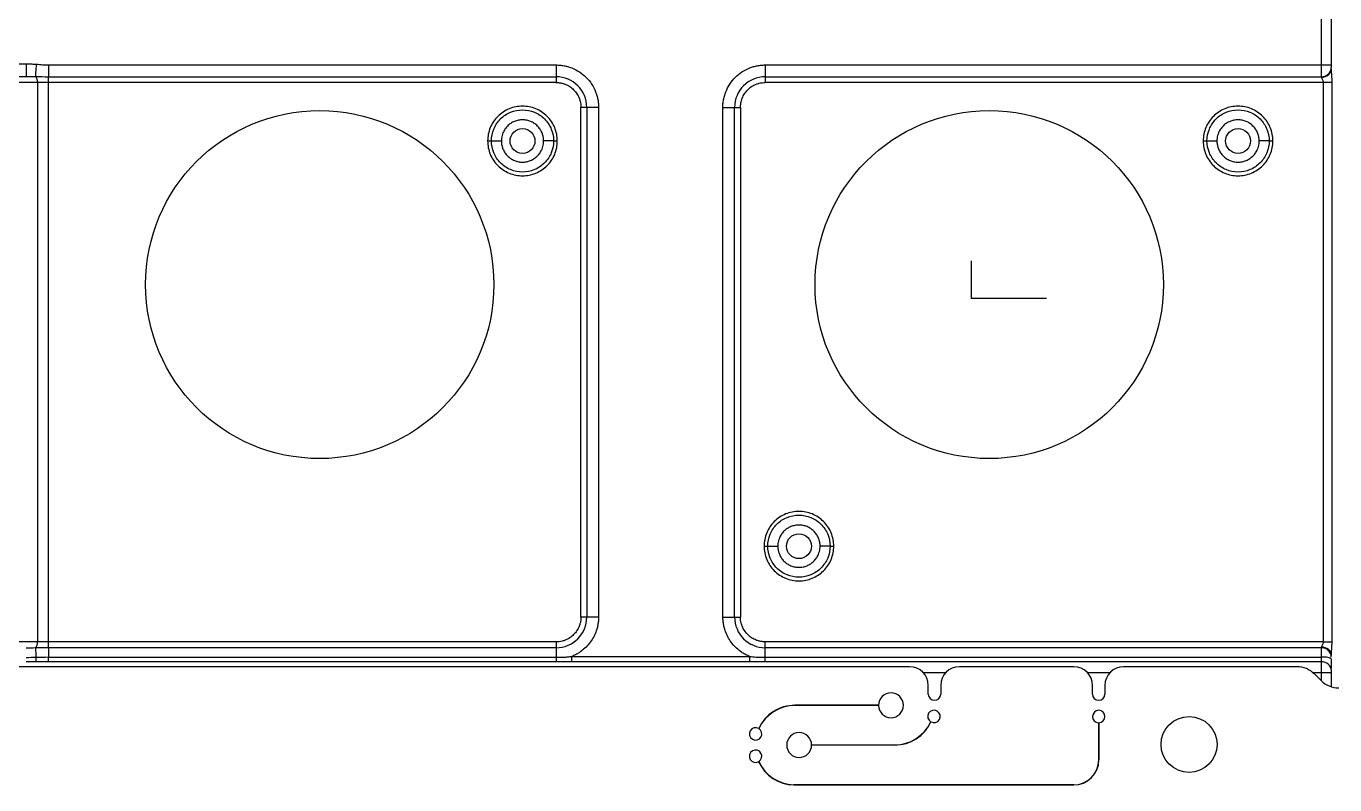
# Model space of a CAD drawing. Header units: millimetres. Extents: x -1 to 1576, y 30 to 633.
# Drawn here: x 686.3 to 791.5, y 421 to 482.1 of the extents above; entities that cross this region are included whole.
import ezdxf

# ---------------------------------------------------------------- set-up
doc = ezdxf.new("R2010")
doc.units = ezdxf.units.MM
doc.header["$PDSIZE"] = -1

msp = doc.modelspace()

# ---------------------------------------------------------------- linework, layer by layer
at = {"color": 7, "linetype": 'Continuous', "lineweight": 25}
for p, q in [((790.38, 477.97), (790.38, 486.15)), ((791.18, 478.78), (791.18, 485.35)), ((679.64, 479.05), (686.26, 479.05)), ((688.05, 478.97), (728.86, 478.97)), ((728.86, 478.97), (728.86, 477.55)), ((745.68, 478.97), (791.18, 478.97)), ((745.68, 478.97), (745.68, 477.55)), ((679.64, 478.05), (686.26, 478.05)), ((688.05, 478.02), (728.86, 478.02)), ((688.05, 432.08), (688.05, 478.02)), ((745.68, 478.02), (790.38, 478.02)), ((728.86, 477.55), (637.04, 477.55)), ((687.18, 477.55), (687.18, 432.55)), ((790.53, 477.55), (745.68, 477.55)), ((790.53, 477.55), (790.53, 432.55)), ((791.24, 432.55), (791.24, 477.55)), ((732.28, 475.55), (730.86, 475.55)), ((730.86, 434.55), (730.86, 475.55)), ((731.33, 475.55), (731.33, 434.55)), ((732.28, 475.55), (732.28, 434.55)), ((742.27, 434.55), (742.27, 475.55)), ((742.27, 475.55), (743.68, 475.55)), ((743.21, 434.55), (743.21, 475.55)), ((743.68, 475.55), (743.68, 434.55)), ((732.28, 434.55), (730.86, 434.55)), ((742.27, 434.55), (743.68, 434.55)), ((728.86, 432.55), (637.04, 432.55)), ((728.86, 432.55), (728.86, 431.31)), ((745.68, 431.31), (745.68, 432.55)), ((790.53, 432.55), (745.68, 432.55)), ((686.31, 432.05), (686.26, 432.05)), ((728.86, 432.08), (688.05, 432.08)), ((688.05, 431.31), (728.86, 431.31)), ((730.12, 431.38), (744.42, 431.38)), ((790.38, 432.08), (745.68, 432.08)), ((745.68, 431.31), (790.38, 431.31)), ((790.38, 429.41), (790.38, 432.13)), ((791.18, 431.46), (791.2, 431.71)), ((757.28, 430.55), (667.64, 430.55)), ((728.86, 430.94), (688.05, 430.94)), ((744.42, 430.94), (730.12, 430.94)), ((790.38, 430.94), (745.68, 430.94)), ((770.48, 430.55), (761.28, 430.55)), ((788.41, 430.55), (774.48, 430.55)), ((760.16, 430.05), (758.4, 430.05)), ((773.36, 430.05), (771.6, 430.05)), ((791.18, 430.05), (789.73, 430.05)), ((790.35, 429.44), (789.82, 429.97)), ((791.18, 428.94), (791.18, 430.23)), ((758.78, 428.35), (758.78, 429.05)), ((759.78, 429.05), (759.78, 428.35)), ((771.98, 428.35), (771.98, 429.05)), ((772.98, 429.05), (772.98, 428.35)), ((748.06, 427.46), (754.78, 427.46)), ((754.78, 427.45), (748.06, 427.45)), ((772.48, 423.05), (772.48, 426.05)), ((772.49, 426.05), (772.49, 423.05)), ((749.4, 424.26), (756.08, 424.26)), ((756.08, 424.25), (749.4, 424.25)), ((747.97, 421.06), (770.48, 421.06)), ((770.48, 421.05), (747.97, 421.05))]:
    msp.add_line(p, q, dxfattribs=at)
at = {"color": 7, "linetype": 'Continuous'}
for q in [(762.25, 463.22), (768.28, 460.2)]:
    msp.add_line((762.25, 460.2), q, dxfattribs=at)
at = {"color": 7, "linetype": 'Continuous', "lineweight": 25}
for centre, radius in [((709.86, 461.3), 14), ((763.68, 461.3), 14), ((779.74, 424.3), 2.25)]:
    msp.add_circle(centre, radius, dxfattribs=at)
at = {"color": 141}
for centre in [(726.16, 472.85), (783.68, 472.85), (748.38, 440.25)]:
    msp.add_circle(centre, 1, dxfattribs=at)
at = {"color": 7, "linetype": 'Continuous', "lineweight": 25}
for centre, radius, start, end in [((790.4, 478.8), 0.778, 268.3635, 358.2642), ((686.62, 477.63), 0.562, 352.1767, 47.5651), ((728.86, 475.55), 2.47, 360, 90), ((745.68, 475.55), 2.47, 90, 180), ((728.86, 434.55), 2.47, 270, 360), ((745.68, 434.55), 2.47, 180, 270), ((686.62, 432.48), 0.562, 312.435, 7.8232), ((790.4, 431.3), 0.778, 1.7358, 91.6365), ((790.58, 430.02), 1.31, 62.3786, 98.5566), ((757.28, 429.05), 1.5, 360, 90), ((761.28, 429.05), 1.5, 90, 180), ((770.48, 429.05), 1.5, 0, 90), ((774.48, 429.05), 1.5, 90, 180), ((788.41, 428.55), 2, 45, 90), ((790.42, 430.19), 0.76, 3.4615, 93.0865), ((791.77, 430.85), 2, 225, 270), ((755.78, 427.45), 1, 180.2864, 179.714), ((759.28, 428.35), 0.5, 180, 0), ((772.48, 428.35), 0.5, 180, 0), ((748.06, 424.25), 3.2, 90.0002, 155.3911), ((748.06, 424.25), 3.19, 90.0002, 155.4086), ((756.08, 427.45), 3.19, 270.0002, 335.4017), ((756.08, 427.45), 3.2, 270.0002, 335.3842), ((759.24, 426.55), 0.5, 240.4, 239.2487), ((772.48, 426.55), 0.5, 270.573, 269.427), ((744.9, 425.15), 0.5, 60.4208, 59.27), ((748.4, 424.25), 1, 0.2867, 359.7138), ((744.9, 423.35), 0.5, 300.7523, 299.6009), ((748.06, 424.25), 3.21, 204.6144, 268.4153), ((748.06, 424.25), 3.2, 204.597, 268.4128), ((770.48, 423.05), 2.01, 270, 0), ((770.48, 423.05), 2, 270, 360)]:
    msp.add_arc(centre, radius, start, end, dxfattribs=at)
for points, knots in [([(686.26, 479.05), (686.41, 479.05), (686.69, 479.05), (686.96, 479.03), (687.08, 479.03)], [0, 0, 0, 0, 0.5562128, 1, 1, 1, 1]), ([(686.26, 479.05), (686.26, 478.92), (686.26, 478.79), (686.26, 478.55), (686.26, 478.44), (686.26, 478.25), (686.26, 478.18), (686.26, 478.08), (686.26, 478.05), (686.26, 478.05)], [0, 0, 0, 0, 0.25, 0.25, 0.5, 0.5, 0.75, 0.75, 1, 1, 1, 1]), ([(687.08, 479.03), (687.06, 478.79), (687.04, 478.56), (687.01, 478.21), (687, 478.08), (687, 478.04)], [0, 0, 0, 0, 0.5, 0.5, 1, 1, 1, 1]), ([(687.08, 479.03), (687.16, 479.02), (687.33, 479.01), (687.58, 478.98), (687.82, 478.97), (687.97, 478.97), (688.05, 478.97)], [0, 0, 0, 0, 0.26275, 0.514851, 0.767475, 1, 1, 1, 1]), ([(688.05, 478.97), (688.05, 478.76), (688.05, 478.56), (688.05, 478.22), (688.05, 478.09), (688.05, 478.02)], [0, 0, 0, 0, 0.5, 0.5, 1, 1, 1, 1]), ([(728.86, 478.97), (728.92, 478.97), (729.05, 478.96), (729.23, 478.95), (729.41, 478.92), (729.59, 478.89), (729.77, 478.85), (729.94, 478.79), (730.28, 478.67), (730.75, 478.43), (731.29, 477.98), (731.74, 477.44), (732, 476.93), (732.15, 476.51), (732.22, 476.19), (732.27, 475.88), (732.27, 475.66), (732.28, 475.55)], [0, 0, 0, 0, 0.034552, 0.068858, 0.103016, 0.137128, 0.171294, 0.205615, 0.240191, 0.37006, 0.500029, 0.629897, 0.759866, 0.820152, 0.879909, 0.939678, 1, 1, 1, 1]), ([(742.27, 475.55), (742.27, 475.61), (742.27, 475.74), (742.28, 475.92), (742.31, 476.1), (742.34, 476.28), (742.39, 476.46), (742.44, 476.64), (742.56, 476.97), (742.81, 477.44), (743.25, 477.98), (743.79, 478.43), (744.3, 478.69), (744.73, 478.84), (745.04, 478.91), (745.36, 478.96), (745.57, 478.96), (745.68, 478.97)], [0, 0, 0, 0, 0.034552, 0.068858, 0.103016, 0.137128, 0.171294, 0.205615, 0.240191, 0.37006, 0.500029, 0.629897, 0.759866, 0.820152, 0.879909, 0.939678, 1, 1, 1, 1]), ([(790.38, 477.97), (790.59, 477.97), (790.8, 478.05), (791.1, 478.3), (791.18, 478.47), (791.18, 478.65)], [0, 0, 0, 0, 0.5, 0.5, 1, 1, 1, 1]), ([(791.24, 477.55), (791.24, 477.75), (791.23, 477.94), (791.21, 478.22), (791.2, 478.31), (791.19, 478.49), (791.18, 478.57), (791.18, 478.65)], [0, 0, 0, 0, 0.5, 0.5, 0.75, 0.75, 1, 1, 1, 1]), ([(790.38, 477.97), (790.38, 477.95), (790.4, 477.91), (790.43, 477.84), (790.45, 477.81), (790.5, 477.7), (790.53, 477.63), (790.53, 477.55)], [0, 0, 0, 0, 0.25, 0.25, 0.5, 0.5, 1, 1, 1, 1]), ([(728.86, 477.55), (728.9, 477.55), (728.99, 477.55), (729.11, 477.54), (729.24, 477.52), (729.36, 477.49), (729.48, 477.46), (729.69, 477.38), (729.97, 477.24), (730.28, 476.98), (730.54, 476.66), (730.71, 476.34), (730.8, 476.05), (730.85, 475.8), (730.86, 475.64), (730.86, 475.55)], [0, 0, 0, 0, 0.040276, 0.080243, 0.120058, 0.159883, 0.199877, 0.240199, 0.370043, 0.500057, 0.629901, 0.759916, 0.840121, 0.919721, 1, 1, 1, 1]), ([(743.68, 475.55), (743.68, 475.6), (743.68, 475.68), (743.7, 475.8), (743.71, 475.93), (743.74, 476.05), (743.78, 476.17), (743.85, 476.38), (744, 476.66), (744.26, 476.98), (744.57, 477.24), (744.89, 477.4), (745.18, 477.5), (745.43, 477.54), (745.6, 477.55), (745.68, 477.55)], [0, 0, 0, 0, 0.0402761, 0.0802426, 0.1200582, 0.159883, 0.1998773, 0.2401994, 0.3700431, 0.5000574, 0.6299012, 0.7599156, 0.8401208, 0.919721, 1, 1, 1, 1]), ([(791.24, 477.55), (791.17, 477.55), (791.07, 477.55), (790.82, 477.55), (790.67, 477.55), (790.53, 477.55)], [0, 0, 0, 0, 0.5, 0.5, 1, 1, 1, 1]), ([(728.96, 472.85), (728.96, 473.22), (728.89, 473.59), (728.61, 474.26), (728.4, 474.57), (727.88, 475.09), (727.57, 475.3), (726.89, 475.58), (726.53, 475.65), (725.79, 475.65), (725.43, 475.58), (724.75, 475.3), (724.44, 475.09), (723.92, 474.57), (723.71, 474.26), (723.43, 473.59), (723.36, 473.22), (723.36, 472.85)], [0, 0, 0, 0, 0.125, 0.125, 0.25, 0.25, 0.375, 0.375, 0.5, 0.5, 0.625, 0.625, 0.75, 0.75, 0.875, 0.875, 1, 1, 1, 1]), ([(786.48, 472.85), (786.48, 473.22), (786.41, 473.59), (786.13, 474.26), (785.92, 474.57), (785.4, 475.09), (785.09, 475.3), (784.41, 475.58), (784.05, 475.65), (783.31, 475.65), (782.95, 475.58), (782.27, 475.3), (781.96, 475.09), (781.44, 474.57), (781.23, 474.26), (780.95, 473.59), (780.88, 473.22), (780.88, 472.85)], [0, 0, 0, 0, 0.125, 0.125, 0.25, 0.25, 0.375, 0.375, 0.5, 0.5, 0.625, 0.625, 0.75, 0.75, 0.875, 0.875, 1, 1, 1, 1]), ([(723.66, 472.85), (723.66, 473.18), (723.73, 473.51), (723.98, 474.11), (724.16, 474.39), (724.62, 474.85), (724.9, 475.04), (725.51, 475.29), (725.83, 475.35), (726.49, 475.35), (726.82, 475.29), (727.42, 475.04), (727.7, 474.85), (728.16, 474.39), (728.35, 474.11), (728.6, 473.51), (728.66, 473.18), (728.66, 472.85)], [0, 0, 0, 0, 0.125, 0.125, 0.25, 0.25, 0.375, 0.375, 0.5, 0.5, 0.625, 0.625, 0.75, 0.75, 0.875, 0.875, 1, 1, 1, 1]), ([(727.86, 472.85), (727.86, 472.9), (727.86, 472.99), (727.84, 473.12), (727.82, 473.25), (727.78, 473.38), (727.71, 473.57), (727.58, 473.8), (727.37, 474.06), (727.11, 474.28), (726.82, 474.43), (726.5, 474.53), (726.16, 474.56), (725.83, 474.53), (725.51, 474.43), (725.21, 474.28), (724.95, 474.06), (724.74, 473.8), (724.6, 473.54), (724.51, 473.29), (724.47, 473.08), (724.46, 472.93), (724.46, 472.85)], [0, 0, 0, 0, 0.025179, 0.05013, 0.075011, 0.099978, 0.125186, 0.187587, 0.250092, 0.312501, 0.37501, 0.437474, 0.50004, 0.562505, 0.625066, 0.687464, 0.749971, 0.812374, 0.874873, 0.916678, 0.958145, 1, 1, 1, 1]), ([(781.18, 472.85), (781.18, 473.18), (781.25, 473.51), (781.5, 474.11), (781.68, 474.39), (782.14, 474.85), (782.42, 475.04), (783.03, 475.29), (783.35, 475.35), (784.01, 475.35), (784.34, 475.29), (784.94, 475.04), (785.22, 474.85), (785.68, 474.39), (785.87, 474.11), (786.12, 473.51), (786.18, 473.18), (786.18, 472.85)], [0, 0, 0, 0, 0.125, 0.125, 0.25, 0.25, 0.375, 0.375, 0.5, 0.5, 0.625, 0.625, 0.75, 0.75, 0.875, 0.875, 1, 1, 1, 1]), ([(785.38, 472.85), (785.38, 472.9), (785.38, 472.99), (785.36, 473.12), (785.34, 473.25), (785.3, 473.38), (785.23, 473.57), (785.1, 473.8), (784.89, 474.06), (784.63, 474.28), (784.34, 474.43), (784.02, 474.53), (783.68, 474.56), (783.35, 474.53), (783.03, 474.43), (782.73, 474.28), (782.47, 474.06), (782.26, 473.8), (782.12, 473.54), (782.03, 473.29), (781.99, 473.08), (781.98, 472.93), (781.98, 472.85)], [0, 0, 0, 0, 0.025179, 0.05013, 0.075011, 0.099978, 0.125186, 0.187587, 0.250092, 0.312501, 0.37501, 0.437474, 0.50004, 0.562505, 0.625066, 0.687464, 0.749971, 0.812374, 0.874873, 0.916678, 0.958145, 1, 1, 1, 1]), ([(723.36, 472.85), (723.44, 472.85), (723.52, 472.85), (723.63, 472.85), (723.66, 472.85), (723.66, 472.85)], [0, 0, 0, 0, 0.5, 0.5, 1, 1, 1, 1]), ([(723.36, 472.85), (723.36, 472.49), (723.43, 472.12), (723.71, 471.44), (723.92, 471.13), (724.44, 470.61), (724.75, 470.41), (725.43, 470.13), (725.79, 470.05), (726.53, 470.05), (726.89, 470.13), (727.57, 470.41), (727.88, 470.61), (728.4, 471.13), (728.61, 471.44), (728.89, 472.12), (728.96, 472.49), (728.96, 472.85)], [0, 0, 0, 0, 0.125, 0.125, 0.25, 0.25, 0.375, 0.375, 0.5, 0.5, 0.625, 0.625, 0.75, 0.75, 0.875, 0.875, 1, 1, 1, 1]), ([(728.66, 472.85), (728.66, 472.53), (728.6, 472.2), (728.35, 471.59), (728.16, 471.32), (727.7, 470.85), (727.42, 470.67), (726.82, 470.42), (726.49, 470.35), (725.83, 470.35), (725.51, 470.42), (724.9, 470.67), (724.62, 470.85), (724.16, 471.32), (723.98, 471.59), (723.73, 472.2), (723.66, 472.53), (723.66, 472.85)], [0, 0, 0, 0, 0.125, 0.125, 0.25, 0.25, 0.375, 0.375, 0.5, 0.5, 0.625, 0.625, 0.75, 0.75, 0.875, 0.875, 1, 1, 1, 1]), ([(723.66, 472.85), (723.66, 472.85), (723.75, 472.85), (724.04, 472.85), (724.25, 472.85), (724.46, 472.85)], [0, 0, 0, 0, 0.5, 0.5, 1, 1, 1, 1]), ([(724.46, 472.85), (724.46, 472.81), (724.46, 472.72), (724.48, 472.59), (724.51, 472.46), (724.54, 472.33), (724.61, 472.14), (724.74, 471.9), (724.95, 471.64), (725.21, 471.43), (725.51, 471.27), (725.83, 471.17), (726.16, 471.14), (726.49, 471.17), (726.82, 471.27), (727.11, 471.43), (727.37, 471.64), (727.58, 471.9), (727.72, 472.17), (727.81, 472.41), (727.85, 472.63), (727.86, 472.78), (727.86, 472.85)], [0, 0, 0, 0, 0.025108, 0.050018, 0.074887, 0.09987, 0.125122, 0.187514, 0.250079, 0.312484, 0.374988, 0.437452, 0.500017, 0.562482, 0.625047, 0.687453, 0.749962, 0.812367, 0.874868, 0.916676, 0.958145, 1, 1, 1, 1]), ([(728.66, 472.85), (728.66, 472.85), (728.57, 472.85), (728.28, 472.85), (728.07, 472.85), (727.86, 472.85)], [0, 0, 0, 0, 0.5, 0.5, 1, 1, 1, 1]), ([(728.66, 472.85), (728.66, 472.85), (728.69, 472.85), (728.8, 472.85), (728.88, 472.85), (728.96, 472.85)], [0, 0, 0, 0, 0.5, 0.5, 1, 1, 1, 1]), ([(780.88, 472.85), (780.96, 472.85), (781.04, 472.85), (781.15, 472.85), (781.18, 472.85), (781.18, 472.85)], [0, 0, 0, 0, 0.5, 0.5, 1, 1, 1, 1]), ([(780.88, 472.85), (780.88, 472.49), (780.95, 472.12), (781.23, 471.44), (781.44, 471.13), (781.96, 470.61), (782.27, 470.41), (782.95, 470.13), (783.31, 470.05), (784.05, 470.05), (784.41, 470.13), (785.09, 470.41), (785.4, 470.61), (785.92, 471.13), (786.13, 471.44), (786.41, 472.12), (786.48, 472.49), (786.48, 472.85)], [0, 0, 0, 0, 0.125, 0.125, 0.25, 0.25, 0.375, 0.375, 0.5, 0.5, 0.625, 0.625, 0.75, 0.75, 0.875, 0.875, 1, 1, 1, 1]), ([(786.18, 472.85), (786.18, 472.53), (786.12, 472.2), (785.87, 471.59), (785.68, 471.32), (785.22, 470.85), (784.94, 470.67), (784.34, 470.42), (784.01, 470.35), (783.35, 470.35), (783.03, 470.42), (782.42, 470.67), (782.14, 470.85), (781.68, 471.32), (781.5, 471.59), (781.25, 472.2), (781.18, 472.53), (781.18, 472.85)], [0, 0, 0, 0, 0.125, 0.125, 0.25, 0.25, 0.375, 0.375, 0.5, 0.5, 0.625, 0.625, 0.75, 0.75, 0.875, 0.875, 1, 1, 1, 1]), ([(781.18, 472.85), (781.18, 472.85), (781.27, 472.85), (781.56, 472.85), (781.77, 472.85), (781.98, 472.85)], [0, 0, 0, 0, 0.5, 0.5, 1, 1, 1, 1]), ([(781.98, 472.85), (781.98, 472.81), (781.98, 472.72), (782, 472.59), (782.03, 472.46), (782.06, 472.33), (782.13, 472.14), (782.26, 471.9), (782.47, 471.64), (782.73, 471.43), (783.03, 471.27), (783.35, 471.17), (783.68, 471.14), (784.01, 471.17), (784.34, 471.27), (784.63, 471.43), (784.89, 471.64), (785.1, 471.9), (785.24, 472.17), (785.33, 472.41), (785.37, 472.63), (785.38, 472.78), (785.38, 472.85)], [0, 0, 0, 0, 0.025108, 0.050018, 0.074887, 0.09987, 0.125122, 0.187514, 0.250079, 0.312484, 0.374988, 0.437452, 0.500017, 0.562482, 0.625047, 0.687453, 0.749962, 0.812367, 0.874868, 0.916676, 0.958145, 1, 1, 1, 1]), ([(786.18, 472.85), (786.18, 472.85), (786.09, 472.85), (785.8, 472.85), (785.59, 472.85), (785.38, 472.85)], [0, 0, 0, 0, 0.5, 0.5, 1, 1, 1, 1]), ([(786.18, 472.85), (786.18, 472.85), (786.09, 472.85), (785.8, 472.85), (785.59, 472.85), (785.38, 472.85)], [0, 0, 0, 0, 0.5, 0.5, 1, 1, 1, 1]), ([(786.18, 472.85), (786.18, 472.85), (786.21, 472.85), (786.32, 472.85), (786.4, 472.85), (786.48, 472.85)], [0, 0, 0, 0, 0.5, 0.5, 1, 1, 1, 1]), ([(751.18, 440.25), (751.18, 440.62), (751.11, 440.99), (750.83, 441.66), (750.62, 441.97), (750.1, 442.49), (749.79, 442.7), (749.11, 442.98), (748.75, 443.05), (748.01, 443.05), (747.65, 442.98), (746.97, 442.7), (746.66, 442.49), (746.14, 441.97), (745.93, 441.66), (745.65, 440.99), (745.58, 440.62), (745.58, 440.25)], [0, 0, 0, 0, 0.125, 0.125, 0.25, 0.25, 0.375, 0.375, 0.5, 0.5, 0.625, 0.625, 0.75, 0.75, 0.875, 0.875, 1, 1, 1, 1]), ([(745.88, 440.25), (745.88, 440.58), (745.95, 440.91), (746.2, 441.51), (746.38, 441.79), (746.84, 442.25), (747.12, 442.44), (747.73, 442.69), (748.05, 442.75), (748.71, 442.75), (749.04, 442.69), (749.64, 442.44), (749.92, 442.25), (750.38, 441.79), (750.57, 441.51), (750.82, 440.91), (750.88, 440.58), (750.88, 440.25)], [0, 0, 0, 0, 0.125, 0.125, 0.25, 0.25, 0.375, 0.375, 0.5, 0.5, 0.625, 0.625, 0.75, 0.75, 0.875, 0.875, 1, 1, 1, 1]), ([(750.08, 440.25), (750.08, 440.3), (750.08, 440.39), (750.06, 440.52), (750.04, 440.65), (750, 440.78), (749.93, 440.97), (749.8, 441.2), (749.59, 441.46), (749.33, 441.68), (749.04, 441.83), (748.72, 441.93), (748.38, 441.96), (748.05, 441.93), (747.73, 441.83), (747.43, 441.68), (747.17, 441.46), (746.96, 441.2), (746.82, 440.94), (746.73, 440.69), (746.69, 440.48), (746.68, 440.33), (746.68, 440.25)], [0, 0, 0, 0, 0.025179, 0.05013, 0.075011, 0.099978, 0.125186, 0.187587, 0.250092, 0.312501, 0.375011, 0.437474, 0.50004, 0.562505, 0.625066, 0.687464, 0.749971, 0.812374, 0.874873, 0.916678, 0.958145, 1, 1, 1, 1]), ([(745.58, 440.25), (745.58, 439.89), (745.65, 439.52), (745.93, 438.84), (746.14, 438.53), (746.66, 438.01), (746.97, 437.81), (747.65, 437.53), (748.01, 437.45), (748.75, 437.45), (749.11, 437.53), (749.79, 437.81), (750.1, 438.01), (750.62, 438.53), (750.83, 438.84), (751.11, 439.52), (751.18, 439.89), (751.18, 440.25)], [0, 0, 0, 0, 0.125, 0.125, 0.25, 0.25, 0.375, 0.375, 0.5, 0.5, 0.625, 0.625, 0.75, 0.75, 0.875, 0.875, 1, 1, 1, 1]), ([(745.58, 440.25), (745.66, 440.25), (745.74, 440.25), (745.85, 440.25), (745.88, 440.25), (745.88, 440.25)], [0, 0, 0, 0, 0.5, 0.5, 1, 1, 1, 1]), ([(750.88, 440.25), (750.88, 439.93), (750.82, 439.6), (750.57, 438.99), (750.38, 438.72), (749.92, 438.25), (749.64, 438.07), (749.04, 437.82), (748.71, 437.75), (748.05, 437.75), (747.73, 437.82), (747.12, 438.07), (746.84, 438.25), (746.38, 438.72), (746.2, 438.99), (745.95, 439.6), (745.88, 439.93), (745.88, 440.25)], [0, 0, 0, 0, 0.125, 0.125, 0.25, 0.25, 0.375, 0.375, 0.5, 0.5, 0.625, 0.625, 0.75, 0.75, 0.875, 0.875, 1, 1, 1, 1]), ([(745.88, 440.25), (745.88, 440.25), (745.97, 440.25), (746.26, 440.25), (746.47, 440.25), (746.68, 440.25)], [0, 0, 0, 0, 0.5, 0.5, 1, 1, 1, 1]), ([(745.88, 440.25), (745.88, 440.25), (745.97, 440.25), (746.26, 440.25), (746.47, 440.25), (746.68, 440.25)], [0, 0, 0, 0, 0.5, 0.5, 1, 1, 1, 1]), ([(746.68, 440.25), (746.68, 440.21), (746.68, 440.12), (746.7, 439.99), (746.73, 439.86), (746.76, 439.73), (746.83, 439.54), (746.96, 439.3), (747.17, 439.04), (747.43, 438.83), (747.73, 438.67), (748.05, 438.57), (748.38, 438.54), (748.71, 438.57), (749.04, 438.67), (749.33, 438.83), (749.59, 439.04), (749.8, 439.3), (749.94, 439.57), (750.03, 439.81), (750.07, 440.03), (750.08, 440.18), (750.08, 440.25)], [0, 0, 0, 0, 0.025108, 0.050018, 0.074887, 0.09987, 0.125122, 0.187514, 0.250079, 0.312484, 0.374988, 0.437452, 0.500017, 0.562482, 0.625047, 0.687453, 0.749962, 0.812367, 0.874868, 0.916676, 0.958145, 1, 1, 1, 1]), ([(750.88, 440.25), (750.88, 440.25), (750.79, 440.25), (750.5, 440.25), (750.29, 440.25), (750.08, 440.25)], [0, 0, 0, 0, 0.5, 0.5, 1, 1, 1, 1]), ([(750.88, 440.25), (750.88, 440.25), (750.91, 440.25), (751.02, 440.25), (751.1, 440.25), (751.18, 440.25)], [0, 0, 0, 0, 0.5, 0.5, 1, 1, 1, 1]), ([(730.86, 434.55), (730.86, 434.51), (730.86, 434.43), (730.85, 434.3), (730.83, 434.18), (730.8, 434.06), (730.76, 433.94), (730.69, 433.73), (730.55, 433.45), (730.28, 433.13), (729.97, 432.87), (729.65, 432.7), (729.36, 432.61), (729.11, 432.56), (728.95, 432.56), (728.86, 432.55)], [0, 0, 0, 0, 0.0402761, 0.0802426, 0.1200582, 0.159883, 0.1998773, 0.2401994, 0.3700431, 0.5000574, 0.6299012, 0.7599156, 0.8401208, 0.919721, 1, 1, 1, 1]), ([(732.28, 434.55), (732.27, 434.5), (732.27, 434.39), (732.26, 434.22), (732.24, 434.06), (732.21, 433.89), (732.18, 433.73), (732.1, 433.46), (731.96, 433.08), (731.7, 432.63), (731.37, 432.22), (731.03, 431.91), (730.71, 431.68), (730.43, 431.51), (730.22, 431.42), (730.12, 431.38)], [0, 0, 0, 0, 0.040883, 0.08158, 0.122187, 0.162802, 0.203521, 0.244441, 0.372171, 0.500035, 0.627766, 0.75563, 0.837187, 0.918385, 1, 1, 1, 1]), ([(744.42, 431.38), (744.37, 431.4), (744.27, 431.44), (744.12, 431.52), (743.97, 431.59), (743.83, 431.68), (743.69, 431.77), (743.47, 431.95), (743.17, 432.22), (742.85, 432.63), (742.59, 433.08), (742.42, 433.51), (742.33, 433.89), (742.28, 434.22), (742.27, 434.44), (742.27, 434.55)], [0, 0, 0, 0, 0.040883, 0.08158, 0.122187, 0.162802, 0.203521, 0.244441, 0.372171, 0.500035, 0.627766, 0.75563, 0.837187, 0.918385, 1, 1, 1, 1]), ([(745.68, 432.55), (745.64, 432.55), (745.55, 432.56), (745.43, 432.57), (745.31, 432.59), (745.18, 432.61), (745.06, 432.65), (744.86, 432.72), (744.57, 432.87), (744.26, 433.13), (744, 433.45), (743.83, 433.77), (743.74, 434.05), (743.69, 434.3), (743.68, 434.47), (743.68, 434.55)], [0, 0, 0, 0, 0.040276, 0.080243, 0.120058, 0.159883, 0.199877, 0.240199, 0.370043, 0.500057, 0.629901, 0.759916, 0.840121, 0.919721, 1, 1, 1, 1]), ([(790.53, 432.55), (790.53, 432.48), (790.5, 432.4), (790.45, 432.3), (790.43, 432.26), (790.4, 432.19), (790.38, 432.16), (790.38, 432.13)], [0, 0, 0, 0, 0.5, 0.5, 0.75, 0.75, 1, 1, 1, 1]), ([(790.53, 432.55), (790.67, 432.55), (790.82, 432.55), (791.07, 432.55), (791.17, 432.55), (791.24, 432.55)], [0, 0, 0, 0, 0.5, 0.5, 1, 1, 1, 1]), ([(791.2, 431.71), (791.2, 431.8), (791.22, 432.07), (791.23, 432.36), (791.24, 432.55)], [0, 0, 0, 0, 0.326958, 1, 1, 1, 1]), ([(687, 432.06), (687, 432.03), (687.01, 431.94), (687.03, 431.66), (687.05, 431.48), (687.06, 431.29)], [0, 0, 0, 0, 0.5, 0.5, 1, 1, 1, 1]), ([(688.05, 432.08), (688.05, 432.02), (688.05, 431.92), (688.05, 431.65), (688.05, 431.48), (688.05, 431.31)], [0, 0, 0, 0, 0.5, 0.5, 1, 1, 1, 1]), ([(728.86, 431.31), (728.96, 431.31), (729.17, 431.31), (729.48, 431.32), (729.8, 431.34), (730.01, 431.37), (730.12, 431.38)], [0, 0, 0, 0, 0.245457, 0.492199, 0.742868, 1, 1, 1, 1]), ([(730.12, 430.94), (730.12, 430.98), (730.12, 431.04), (730.12, 431.2), (730.12, 431.29), (730.12, 431.38)], [0, 0, 0, 0, 0.5, 0.5, 1, 1, 1, 1]), ([(744.42, 431.38), (744.42, 431.29), (744.42, 431.2), (744.42, 431.04), (744.42, 430.98), (744.42, 430.94)], [0, 0, 0, 0, 0.5, 0.5, 1, 1, 1, 1]), ([(744.42, 431.38), (744.51, 431.37), (744.68, 431.35), (744.93, 431.33), (745.18, 431.32), (745.43, 431.31), (745.6, 431.31), (745.68, 431.31)], [0, 0, 0, 0, 0.206312, 0.408164, 0.606837, 0.80366, 1, 1, 1, 1]), ([(791.18, 431.46), (791.18, 431.64), (791.1, 431.81), (790.8, 432.06), (790.59, 432.13), (790.38, 432.13)], [0, 0, 0, 0, 0.5, 0.5, 1, 1, 1, 1]), ([(791.17, 431.59), (791.17, 431.6), (791.17, 431.63), (791.19, 431.68), (791.19, 431.71)], [0, 0, 0, 0, 0.467361, 1, 1, 1, 1]), ([(687.05, 430.95), (686.93, 430.95), (686.67, 430.95), (686.41, 430.95), (686.26, 430.95)], [0, 0, 0, 0, 0.452244, 1, 1, 1, 1]), ([(688.05, 430.94), (687.91, 430.95), (687.58, 430.95), (687.25, 430.95), (687.05, 430.95)], [0, 0, 0, 0, 0.420474, 1, 1, 1, 1]), ([(730.12, 430.94), (730.04, 430.94), (729.82, 430.94), (729.5, 430.94), (729.16, 430.94), (728.95, 430.94), (728.86, 430.94)], [0, 0, 0, 0, 0.200515, 0.50786, 0.778848, 1, 1, 1, 1]), ([(745.68, 430.94), (745.59, 430.94), (745.38, 430.94), (745.05, 430.94), (744.72, 430.94), (744.51, 430.94), (744.42, 430.94)], [0, 0, 0, 0, 0.221378, 0.492164, 0.7995, 1, 1, 1, 1]), ([(791.18, 430.41), (791.18, 430.48), (791.18, 430.62), (791.18, 430.88), (791.18, 431.07), (791.18, 431.17)], [0, 0, 0, 0, 0.3209591, 0.660331, 1, 1, 1, 1])]:
    msp.add_open_spline(points, degree=3, knots=knots, dxfattribs=at)
for points in [[(686.26, 478.05), (686.52, 478.05), (686.76, 478.05), (687, 478.04)], [(687, 478.04), (687.32, 478.03), (687.69, 478.02), (688.05, 478.02)], [(687, 432.06), (686.76, 432.05), (686.52, 432.05), (686.26, 432.05)], [(688.05, 432.08), (687.69, 432.08), (687.32, 432.07), (687, 432.06)], [(688.05, 431.31), (687.73, 431.31), (687.4, 431.3), (687.06, 431.29)], [(688.05, 430.94), (688.05, 431.02), (688.05, 431.15), (688.05, 431.31)], [(728.86, 431.31), (728.86, 431.15), (728.86, 431.02), (728.86, 430.94)], [(745.68, 430.94), (745.68, 431.02), (745.68, 431.15), (745.68, 431.31)], [(687.06, 431.29), (686.79, 431.29), (686.53, 431.28), (686.26, 431.28)], [(687.05, 430.95), (687.06, 431.02), (687.06, 431.15), (687.06, 431.29)]]:
    msp.add_open_spline(points, degree=3, dxfattribs=at)
at = {"color": 7, "linetype": 'Continuous'}
msp.add_point((762.25, 460.2), dxfattribs=at)

doc.saveas('drawing.dxf')
